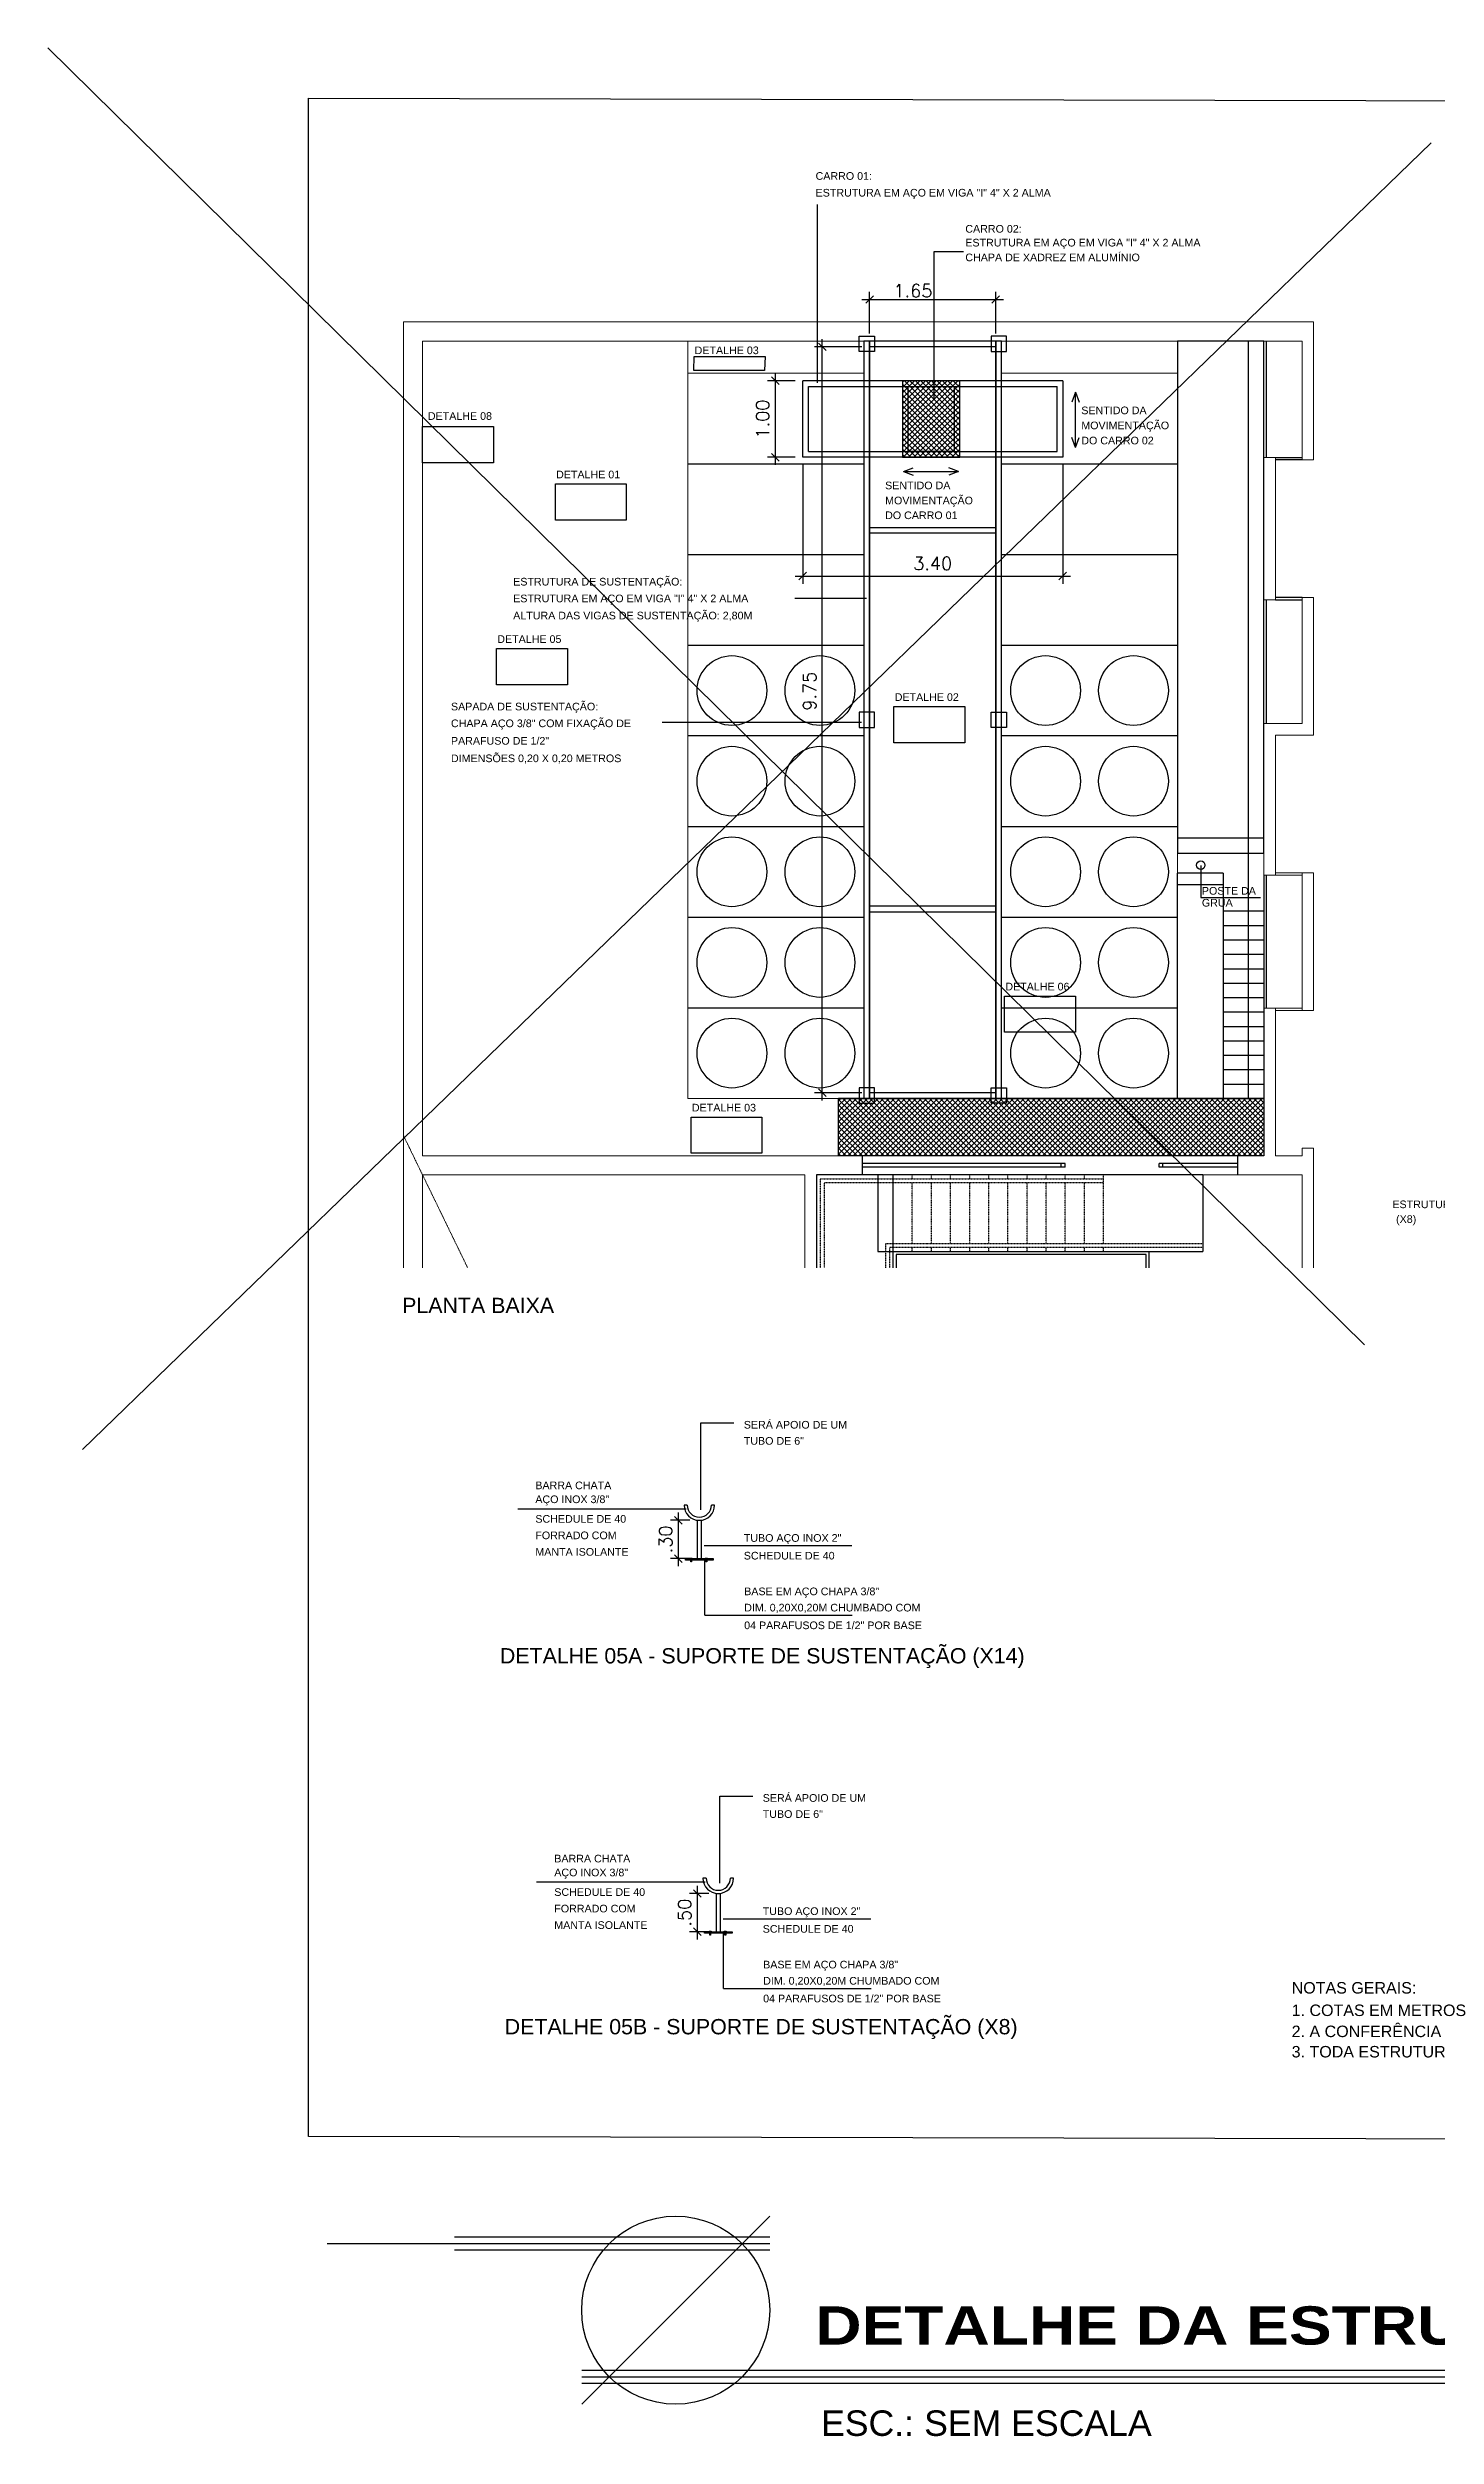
# Model space of a CAD drawing. Header units: millimetres. Extents: x -312439 to 477422, y -331570 to 212570.
# Drawn here: x -221525 to -112598, y -331570 to -144243 of the extents above; entities that cross this region are included whole.
import ezdxf

# ---------------------------------------------------------------- set-up
doc = ezdxf.new("R2010")
doc.units = ezdxf.units.MM
for name, pattern in [('CONTINU', [0]), ('DASHDOT', [25.4, 12.7, -6.35, 0, -6.35]), ('DASHED', [0.75, 0.5, -0.25])]:
    doc.linetypes.add(name, pattern=pattern)
doc.layers.add('0.1', color=8, linetype='Continuous', lineweight=13)
doc.layers.add('01', color=8, linetype='Continuous')
doc.layers.add('texto', color=1, linetype='Continuous')
doc.styles.add('ROMANS', font='romans.shx', dxfattribs={"height": 187.5})
doc.styles.add('SANSSERIFBOLD', font='sasb____.pfb', dxfattribs={"width": 1.2, "height": 0.6})
doc.styles.get("Standard").update_dxf_attribs({"font": 'arial.ttf'})
pattern_1 = [(45, (-6003031.42, -4044924), (-212.132034, 212.132034), []), (135, (-6003031.42, -4044924), (-212.132034, -212.132034), [])]

# ---------------------------------------------------------------- blocks, each defined once
blk = doc.blocks.new('_OBLIQUE')
at = {"color": 0, "linetype": 'ByBlock'}
blk.add_line((-0.5, -0.5), (0.5, 0.5), dxfattribs=at)
blk = doc.blocks.new('TITU-3')
at = {"layer": 'texto', "color": 1, "lineweight": -2}
for p, q in [((0.01475, 0.01143), (-0.03471, 0.01143)), ((0.01475, 0.01475), (-0.01475, -0.01475)), ((-0.03471, 0.01043), (-0.05471, 0.01043)), ((0.01475, 0.00943), (-0.03471, 0.00943)), ((-0.01475, -0.00943), (0.1213, -0.00943)), ((0.1413, -0.01043), (0.1213, -0.01043)), ((-0.01475, -0.01143), (0.1213, -0.01143))]:
    blk.add_line(p, q, dxfattribs=at)
at = {"layer": 'texto', "color": 7, "lineweight": -2}
for p, q in [((0.01475, 0.01043), (-0.03471, 0.01043)), ((-0.01475, -0.01043), (0.1213, -0.01043))]:
    blk.add_line(p, q, dxfattribs=at)
at = {"layer": 'texto', "color": 1, "lineweight": -2}
blk.add_circle((0, 0), 0.01475, dxfattribs=at)
at = {"layer": 'texto', "color": 4, "lineweight": -2}
blk.add_text('ESC.:', height=0.004, dxfattribs=at).set_placement((0.0228, -0.01972))
at = {"layer": 'texto', "color": 8, "lineweight": -2, "style": 'SANSSERIFBOLD', "width": 1.2}
blk.add_attdef('PLANTA--BAIXA', (0.0219, -0.0054), '', height=0.006, dxfattribs=at)
at = {"layer": 'texto', "color": 4, "lineweight": -2}
blk.add_attdef('0/0', (0.03898, -0.01972), '', height=0.004, dxfattribs=at)

msp = doc.modelspace()

# ---------------------------------------------------------------- hatches: boundary and pattern name
at = {"layer": '0.1', "linetype": 'CONTINU', "lineweight": -2}
h = msp.add_hatch(dxfattribs=at)
h.set_pattern_fill('_USER', color=5, scale=300, angle=45, double=1, pattern_type=0)
h.set_pattern_definition(pattern_1)
h.paths.add_polyline_path([(-150416.551, -176363.573), (-149966.551, -176363.573), (-149966.551, -170363.573), (-150416.551, -170363.573), (-154016.551, -170363.573), (-154466.551, -170363.573), (-154466.551, -176363.573), (-154016.551, -176363.573)])
h.paths.add_polyline_path([(-150416.551, -175913.573), (-154016.551, -175913.573), (-154016.551, -170813.573), (-150416.551, -170813.573)], flags=16)
h = msp.add_hatch(dxfattribs=at)
h.set_pattern_fill('_USER', color=5, scale=300, angle=45, double=1, pattern_type=0)
h.set_pattern_definition(pattern_1)
h.paths.add_polyline_path([(-150416.551, -170813.573), (-154016.551, -170813.573), (-154016.551, -175913.573), (-150416.551, -175913.573)])

# ---------------------------------------------------------------- linework, layer by layer
at = {"color": 7}
for p, q in [((-221524.931, -144243.308), (-118219.526, -245983.515)), ((-112992.024, -151705.915), (-218786.714, -254192.382))]:
    msp.add_line(p, q, dxfattribs=at)
at = {"layer": '0.1', "color": 7, "linetype": 'CONTINU', "lineweight": -2}
for p, q in [((-161147.656, -170517.472), (-161147.656, -156539.717)), ((-151993.872, -171724.485), (-151993.872, -160217.95)), ((-151993.872, -160217.95), (-149679.65, -160217.95)), ((-170835.538, -169554.18), (-170803.883, -168453.189)), ((-170803.883, -168453.189), (-165252.892, -168453.189)), ((-165252.892, -168453.189), (-165284.546, -169554.18)), ((-165284.546, -169554.18), (-170835.538, -169554.18)), ((-192118.956, -173950.069), (-186567.965, -173950.069)), ((-192118.956, -176786.825), (-192118.956, -173950.069)), ((-186567.965, -173950.069), (-186567.965, -176786.825)), ((-186567.965, -176786.825), (-192118.956, -176786.825)), ((-181703.664, -178456.239), (-176152.673, -178456.239)), ((-181703.664, -181292.995), (-181703.664, -178456.239)), ((-176152.673, -178456.239), (-176152.673, -181292.995)), ((-176152.673, -181292.995), (-181703.664, -181292.995)), ((-162926.127, -187401.742), (-157303.522, -187401.742)), ((-186314.223, -191365.478), (-180763.232, -191365.478)), ((-186314.223, -194202.235), (-186314.223, -191365.478)), ((-180763.232, -191365.478), (-180763.232, -194202.235)), ((-180763.232, -194202.235), (-186314.223, -194202.235)), ((-155136.954, -195915.093), (-149585.962, -195915.093)), ((-155136.954, -198751.85), (-155136.954, -195915.093)), ((-149585.962, -195915.093), (-149585.962, -198751.85)), ((-173326.038, -197144.035), (-157690.461, -197144.035)), ((-149585.962, -198751.85), (-155136.954, -198751.85)), ((-146455.295, -218620.018), (-140904.304, -218620.018)), ((-146455.295, -221456.775), (-146455.295, -218620.018)), ((-140904.304, -218620.018), (-140904.304, -221456.775)), ((-140904.304, -221456.775), (-146455.295, -221456.775)), ((-171048.595, -228114.449), (-165497.604, -228114.449)), ((-171048.595, -230951.206), (-171048.595, -228114.449)), ((-165497.604, -228114.449), (-165497.604, -230951.206)), ((-165497.604, -230951.206), (-171048.595, -230951.206)), ((-171359.346, -258534.603), (-171609.386, -258534.603)), ((-169209.386, -258534.603), (-169459.425, -258534.603)), ((-171492.262, -262734.603), (-169326.509, -262734.603)), ((-171492.262, -262853.916), (-171492.262, -262734.603)), ((-169326.509, -262853.916), (-171492.262, -262853.916)), ((-169326.509, -262734.603), (-169326.509, -262853.916)), ((-169872.53, -287803.766), (-170122.569, -287803.766)), ((-167722.569, -287803.766), (-167972.608, -287803.766)), ((-170005.446, -292003.766), (-167839.693, -292003.766)), ((-170005.446, -292123.079), (-170005.446, -292003.766)), ((-167839.693, -292123.079), (-170005.446, -292123.079)), ((-167839.693, -292003.766), (-167839.693, -292123.079))]:
    msp.add_line(p, q, dxfattribs=at)
at = {"layer": '0.1', "color": 8, "linetype": 'CONTINU', "lineweight": -2}
for p, q in [((-157648.956, -163985.968), (-146548.956, -163985.968)), ((-157048.956, -166648.807), (-157048.956, -163385.968)), ((-147148.956, -166648.807), (-147148.956, -163385.968)), ((-157648.956, -167698.807), (-161366.832, -167698.807)), ((-160766.832, -226798.807), (-160766.832, -167098.807)), ((-162898.956, -170363.573), (-165055.204, -170363.573)), ((-164455.204, -169763.573), (-164455.204, -176963.573)), ((-162898.956, -176363.573), (-165055.204, -176363.573)), ((-162298.956, -176963.573), (-162298.956, -186280.952)), ((-141898.956, -176963.573), (-141898.956, -186280.952)), ((-162898.956, -185680.952), (-141298.956, -185680.952)), ((-157648.956, -226198.807), (-161366.832, -226198.807)), ((-170296.846, -258923.819), (-170296.846, -252088.039)), ((-170296.846, -252088.039), (-167706.485, -252088.039)), ((-184658.003, -258830.859), (-171441.469, -258830.859)), ((-171159.386, -259734.603), (-172657.968, -259734.603)), ((-172057.968, -259134.603), (-172057.968, -263334.603)), ((-170018.839, -261717.068), (-158453.348, -261717.068)), ((-171159.386, -262734.603), (-172657.968, -262734.603)), ((-169987.977, -267179.505), (-169987.977, -262853.916)), ((-169987.977, -267179.505), (-158422.485, -267179.505)), ((-168810.03, -288192.982), (-168810.03, -281357.202)), ((-168810.03, -281357.202), (-166219.668, -281357.202)), ((-183171.187, -288100.022), (-169954.652, -288100.022)), ((-170571.152, -288403.766), (-170571.152, -292603.766)), ((-169672.569, -289003.766), (-171171.152, -289003.766)), ((-169672.569, -292003.766), (-171171.152, -292003.766)), ((-168532.023, -290986.231), (-156966.531, -290986.231)), ((-168501.16, -296448.668), (-168501.16, -292123.079)), ((-168501.16, -296448.668), (-156935.669, -296448.668))]:
    msp.add_line(p, q, dxfattribs=at)
at = {"layer": '0.1', "color": 9}
for p, q in [((-193618.956, -165748.807), (-193618.956, -239943.407)), ((-193618.956, -165748.807), (-122218.956, -165748.807)), ((-122218.956, -176548.807), (-122218.956, -165748.807)), ((-192118.956, -167248.807), (-192118.956, -231148.807)), ((-192118.956, -167248.807), (-123118.956, -167248.807)), ((-171298.956, -226648.807), (-171298.956, -167248.807)), ((-157498.956, -226648.807), (-157498.956, -167248.807)), ((-146698.956, -226648.807), (-146698.956, -167248.807)), ((-123118.956, -176548.807), (-123118.956, -167248.807)), ((-171298.956, -169768.807), (-157498.956, -169768.807)), ((-146698.956, -169768.807), (-132898.956, -169768.807)), ((-132898.956, -226648.807), (-132898.956, -169768.807)), ((-126118.956, -187528.807), (-126118.956, -176368.807)), ((-125218.956, -176368.807), (-126118.956, -176368.807)), ((-125218.956, -187528.807), (-125218.956, -176368.807)), ((-123118.956, -176548.807), (-122218.956, -176548.807)), ((-125218.956, -187528.807), (-126118.956, -187528.807)), ((-123118.956, -197248.807), (-123118.956, -187348.807)), ((-122218.956, -187348.807), (-123118.956, -187348.807)), ((-122218.956, -198148.807), (-122218.956, -187348.807)), ((-126118.956, -209128.807), (-126118.956, -197248.807)), ((-123118.956, -197248.807), (-126118.956, -197248.807)), ((-122218.956, -198148.807), (-125218.956, -198148.807)), ((-125218.956, -209128.807), (-125218.956, -198148.807)), ((-123118.956, -209128.807), (-126118.956, -209128.807)), ((-125218.956, -208948.807), (-122218.956, -208948.807)), ((-123118.956, -219748.807), (-123118.956, -208948.807)), ((-122218.956, -219748.807), (-122218.956, -208948.807)), ((-123118.956, -219568.807), (-126118.956, -219568.807)), ((-126118.956, -231148.807), (-126118.956, -219568.807)), ((-125218.956, -231148.807), (-125218.956, -219568.807)), ((-122218.956, -219748.807), (-125218.956, -219748.807)), ((-157498.956, -226648.807), (-171298.956, -226648.807)), ((-132898.956, -226648.807), (-146698.956, -226648.807)), ((-192118.956, -231148.807), (-126118.956, -231148.807)), ((-125218.956, -231148.807), (-123118.956, -231148.807)), ((-122218.956, -230548.807), (-123118.956, -230548.807)), ((-123118.956, -231148.807), (-123118.956, -230548.807)), ((-122218.956, -239943.407), (-122218.956, -230548.807)), ((-192118.956, -232648.807), (-162118.956, -232648.807)), ((-192118.956, -232648.807), (-192118.956, -239943.407)), ((-162118.956, -232648.807), (-162118.956, -239943.407)), ((-161218.956, -232648.807), (-161218.956, -239943.407)), ((-161218.956, -232648.807), (-123118.956, -232648.807)), ((-123118.956, -239943.407), (-123118.956, -232648.807))]:
    msp.add_line(p, q, dxfattribs=at)
at = {"layer": '0.1', "color": 3, "linetype": 'CONTINU', "lineweight": -2}
for p, q in [((-157873.956, -166873.807), (-156673.956, -166873.807)), ((-157873.956, -168073.807), (-157873.956, -166873.807)), ((-156673.956, -168073.807), (-157873.956, -168073.807)), ((-146698.956, -167248.807), (-157498.956, -167248.807)), ((-157498.956, -167248.807), (-157498.956, -226648.807)), ((-157048.956, -226648.807), (-157048.956, -167248.807)), ((-147148.956, -167698.807), (-157048.956, -167698.807)), ((-156673.956, -166873.807), (-156673.956, -168073.807)), ((-146323.956, -166873.807), (-147523.956, -166873.807)), ((-147523.956, -166873.807), (-147523.956, -168073.807)), ((-147523.956, -168073.807), (-146323.956, -168073.807)), ((-147148.956, -167248.807), (-147148.956, -226648.807)), ((-146698.956, -226648.807), (-146698.956, -167248.807)), ((-146323.956, -168073.807), (-146323.956, -166873.807)), ((-157048.956, -181873.807), (-147148.956, -181873.807)), ((-147148.956, -182323.807), (-157048.956, -182323.807)), ((-156673.956, -196348.807), (-157873.956, -196348.807)), ((-157873.956, -196348.807), (-157873.956, -197548.807)), ((-156673.956, -197548.807), (-156673.956, -196348.807)), ((-147523.956, -197548.807), (-147523.956, -196348.807)), ((-147523.956, -196348.807), (-146323.956, -196348.807)), ((-146323.956, -196348.807), (-146323.956, -197548.807)), ((-157873.956, -197548.807), (-156673.956, -197548.807)), ((-146323.956, -197548.807), (-147523.956, -197548.807)), ((-147148.956, -211573.807), (-157048.956, -211573.807)), ((-157048.956, -212023.807), (-147148.956, -212023.807)), ((-156673.956, -225823.807), (-157873.956, -225823.807)), ((-157873.956, -225823.807), (-157873.956, -227023.807)), ((-157498.956, -226648.807), (-146698.956, -226648.807)), ((-147148.956, -226198.807), (-157048.956, -226198.807)), ((-156673.956, -227023.807), (-156673.956, -225823.807)), ((-147523.956, -227023.807), (-147523.956, -225823.807)), ((-147523.956, -225823.807), (-146323.956, -225823.807)), ((-146323.956, -225823.807), (-146323.956, -227023.807)), ((-157873.956, -227023.807), (-156673.956, -227023.807)), ((-146323.956, -227023.807), (-147523.956, -227023.807))]:
    msp.add_line(p, q, dxfattribs=at)
at = {"layer": '0.1', "color": 9, "linetype": 'CONTINU', "lineweight": -2}
for p, q in [((-157048.956, -167248.807), (-157048.956, -226648.807)), ((-147148.956, -226648.807), (-147148.956, -167248.807)), ((-126118.956, -167248.807), (-132898.956, -167248.807)), ((-132898.956, -167248.807), (-132898.956, -207422.211)), ((-127318.956, -226648.807), (-127318.956, -167248.807)), ((-126118.956, -207422.211), (-126118.956, -167248.807)), ((-125938.956, -167248.807), (-125938.956, -176368.807)), ((-171298.956, -176878.807), (-157498.956, -176878.807)), ((-146698.956, -176878.807), (-132898.956, -176878.807)), ((-125218.956, -176368.807), (-123118.956, -176368.807)), ((-123118.956, -176548.807), (-125218.956, -176548.807)), ((-171298.956, -183988.807), (-157498.956, -183988.807)), ((-146698.956, -183988.807), (-132898.956, -183988.807)), ((-125938.956, -187528.807), (-125938.956, -197248.807)), ((-123118.956, -187348.807), (-125218.956, -187348.807)), ((-125218.956, -187528.807), (-123118.956, -187528.807)), ((-171298.956, -191098.807), (-157498.956, -191098.807)), ((-146698.956, -191098.807), (-132898.956, -191098.807)), ((-157498.956, -198208.807), (-171298.956, -198208.807)), ((-132898.956, -198208.807), (-146698.956, -198208.807)), ((-171298.956, -205318.807), (-157498.956, -205318.807)), ((-146698.956, -205318.807), (-132898.956, -205318.807)), ((-126118.956, -206222.211), (-132898.956, -206222.211)), ((-132898.956, -207422.211), (-126118.956, -207422.211)), ((-132898.956, -226648.807), (-132898.956, -208966.755)), ((-129309.772, -208966.755), (-132898.956, -208966.755)), ((-131077.285, -208379.021), (-131077.285, -210882.128)), ((-129309.772, -208966.755), (-129309.772, -226648.807)), ((-126118.956, -209128.807), (-126118.956, -231148.807)), ((-125938.956, -209128.807), (-125938.956, -219568.807)), ((-132898.956, -209866.755), (-129309.772, -209866.755)), ((-131077.285, -210882.128), (-126396.683, -210882.128)), ((-171298.956, -212428.807), (-157498.956, -212428.807)), ((-146698.956, -212428.807), (-132898.956, -212428.807)), ((-126118.956, -211948.807), (-129309.772, -211948.807)), ((-129309.772, -213079.576), (-126118.956, -213079.576)), ((-129309.772, -214210.345), (-126118.956, -214210.345)), ((-129309.772, -215341.114), (-126118.956, -215341.114)), ((-129309.772, -216471.884), (-126118.956, -216471.884)), ((-129309.772, -217602.653), (-126118.956, -217602.653)), ((-129309.772, -218733.422), (-126118.956, -218733.422)), ((-171298.956, -219538.807), (-157498.956, -219538.807)), ((-146698.956, -219538.807), (-132898.956, -219538.807)), ((-129309.772, -219864.191), (-126118.956, -219864.191)), ((-129309.772, -220994.961), (-126118.956, -220994.961)), ((-129309.772, -222125.73), (-126118.956, -222125.73)), ((-129309.772, -223256.499), (-126118.956, -223256.499)), ((-129309.772, -224387.268), (-126118.956, -224387.268)), ((-159478.956, -231148.807), (-159478.956, -226648.807)), ((-126118.956, -226648.807), (-159478.956, -226648.807)), ((-159478.956, -226648.807), (-126118.956, -226648.807)), ((-129309.772, -225518.038), (-126118.956, -225518.038)), ((-126118.956, -231148.807), (-159478.956, -231148.807)), ((-157618.956, -232648.807), (-157618.956, -231148.807)), ((-141718.732, -231748.807), (-157618.956, -231748.807)), ((-141718.732, -232048.807), (-157618.956, -232048.807)), ((-142018.956, -232048.807), (-142018.956, -231748.807)), ((-141718.732, -232048.807), (-141718.732, -231748.807)), ((-134338.956, -232048.807), (-134338.956, -231748.807)), ((-128158.956, -231748.807), (-134338.956, -231748.807)), ((-128158.956, -232048.807), (-134338.956, -232048.807)), ((-134038.732, -232048.807), (-134038.732, -231748.807)), ((-128158.956, -232648.807), (-128158.956, -231148.807)), ((-130899.811, -232648.807), (-161218.956, -232648.807)), ((-161218.956, -232648.807), (-161218.956, -239943.407)), ((-156399.811, -232648.807), (-156399.811, -238648.807)), ((-155199.811, -239943.407), (-155199.811, -232648.807)), ((-130899.811, -232648.807), (-130899.811, -238648.807)), ((-156399.811, -238648.807), (-130899.811, -238648.807)), ((-135358.956, -238888.807), (-154959.811, -238888.807)), ((-154959.811, -238888.807), (-154959.811, -239943.407)), ((-135358.956, -239943.407), (-135358.956, -238888.807)), ((-135118.956, -239943.407), (-135118.956, -238648.807))]:
    msp.add_line(p, q, dxfattribs=at)
at = {"layer": '0.1', "color": 5, "linetype": 'CONTINU', "lineweight": -2}
for p, q in [((-154016.551, -170813.573), (-150416.551, -170813.573)), ((-154400.699, -177480.249), (-153629.434, -177185.796)), ((-154400.699, -177480.249), (-150066.145, -177480.249)), ((-154400.699, -177480.249), (-153629.434, -177774.703)), ((-150066.145, -177480.249), (-150837.41, -177185.796)), ((-150066.145, -177480.249), (-150837.41, -177774.703))]:
    msp.add_line(p, q, dxfattribs=at)
at = {"layer": '0.1', "color": 6, "linetype": 'CONTINU', "lineweight": -2}
for p, q in [((-140894.819, -171259.084), (-141189.273, -172030.349)), ((-140894.819, -175593.638), (-140894.819, -171259.084)), ((-140894.819, -171259.084), (-140600.366, -172030.349)), ((-140894.819, -175593.638), (-141189.273, -174822.373)), ((-140894.819, -175593.638), (-140600.366, -174822.373))]:
    msp.add_line(p, q, dxfattribs=at)
at = {"layer": '0.1', "color": 9, "linetype": 'Continuous', "lineweight": -2}
for p, q in [((-159478.956, -226783.794), (-159343.969, -226648.807)), ((-159478.956, -227208.058), (-158919.705, -226648.807)), ((-159478.956, -227632.322), (-158495.441, -226648.807)), ((-159478.956, -228056.586), (-158071.177, -226648.807)), ((-159478.956, -228480.85), (-157646.913, -226648.807)), ((-159478.956, -228905.114), (-157222.649, -226648.807)), ((-159478.956, -229329.378), (-156798.385, -226648.807)), ((-159478.956, -229753.642), (-156374.121, -226648.807)), ((-159478.956, -230177.906), (-155949.857, -226648.807)), ((-159478.956, -230602.171), (-155525.592, -226648.807)), ((-159478.956, -231026.435), (-155101.328, -226648.807)), ((-159177.064, -231148.807), (-154677.064, -226648.807)), ((-154641.098, -231148.807), (-159141.098, -226648.807)), ((-158752.8, -231148.807), (-154252.8, -226648.807)), ((-154216.834, -231148.807), (-158716.834, -226648.807)), ((-158328.536, -231148.807), (-153828.536, -226648.807)), ((-153792.57, -231148.807), (-158292.57, -226648.807)), ((-157904.272, -231148.807), (-153404.272, -226648.807)), ((-153368.306, -231148.807), (-157868.306, -226648.807)), ((-157480.008, -231148.807), (-152980.008, -226648.807)), ((-152944.042, -231148.807), (-157444.042, -226648.807)), ((-157055.744, -231148.807), (-152555.744, -226648.807)), ((-152519.778, -231148.807), (-157019.778, -226648.807)), ((-156631.48, -231148.807), (-152131.48, -226648.807)), ((-152095.514, -231148.807), (-156595.514, -226648.807)), ((-156207.216, -231148.807), (-151707.216, -226648.807)), ((-151671.25, -231148.807), (-156171.25, -226648.807)), ((-155782.952, -231148.807), (-151282.952, -226648.807)), ((-151246.985, -231148.807), (-155746.985, -226648.807)), ((-155358.688, -231148.807), (-150858.688, -226648.807)), ((-150822.721, -231148.807), (-155322.721, -226648.807)), ((-154934.424, -231148.807), (-150434.424, -226648.807)), ((-150398.457, -231148.807), (-154898.457, -226648.807)), ((-154510.16, -231148.807), (-150010.16, -226648.807)), ((-150110.81, -231012.19), (-154474.193, -226648.807)), ((-154085.896, -231148.807), (-149585.896, -226648.807)), ((-150110.81, -230587.926), (-154049.929, -226648.807)), ((-153661.631, -231148.807), (-149161.631, -226648.807)), ((-150110.81, -230163.662), (-153625.665, -226648.807)), ((-153237.367, -231148.807), (-148737.367, -226648.807)), ((-150110.81, -229739.398), (-153201.401, -226648.807)), ((-152813.103, -231148.807), (-148313.103, -226648.807)), ((-150110.81, -229315.134), (-152777.137, -226648.807)), ((-152388.839, -231148.807), (-147888.839, -226648.807)), ((-150110.81, -228890.87), (-152352.873, -226648.807)), ((-151964.575, -231148.807), (-147464.575, -226648.807)), ((-150110.81, -228466.606), (-151928.609, -226648.807)), ((-151540.311, -231148.807), (-147040.311, -226648.807)), ((-150110.81, -228042.342), (-151504.345, -226648.807)), ((-151116.047, -231148.807), (-146616.047, -226648.807)), ((-150110.81, -227618.078), (-151080.081, -226648.807)), ((-150691.783, -231148.807), (-146191.783, -226648.807)), ((-150110.81, -227193.814), (-150655.817, -226648.807)), ((-150267.519, -231148.807), (-145767.519, -226648.807)), ((-150110.81, -226769.55), (-150231.553, -226648.807)), ((-149843.255, -231148.807), (-145343.255, -226648.807)), ((-146006.433, -230449.663), (-149807.289, -226648.807)), ((-149418.991, -231148.807), (-144918.991, -226648.807)), ((-145582.169, -230449.663), (-149383.024, -226648.807)), ((-148994.727, -231148.807), (-144494.727, -226648.807)), ((-145157.905, -230449.663), (-148958.76, -226648.807)), ((-144733.64, -230449.663), (-148534.496, -226648.807)), ((-144309.376, -230449.663), (-148110.232, -226648.807)), ((-147871.318, -230449.663), (-144070.463, -226648.807)), ((-143885.112, -230449.663), (-147685.968, -226648.807)), ((-147447.054, -230449.663), (-143646.199, -226648.807)), ((-143460.848, -230449.663), (-147261.704, -226648.807)), ((-147022.79, -230449.663), (-143221.934, -226648.807)), ((-143036.584, -230449.663), (-146837.44, -226648.807)), ((-146598.526, -230449.663), (-142797.67, -226648.807)), ((-142612.32, -230449.663), (-146413.176, -226648.807)), ((-146174.262, -230449.663), (-142373.406, -226648.807)), ((-141488.912, -231148.807), (-145988.912, -226648.807)), ((-145749.998, -230449.663), (-141949.142, -226648.807)), ((-141064.648, -231148.807), (-145564.648, -226648.807)), ((-145325.734, -230449.663), (-141524.878, -226648.807)), ((-140640.384, -231148.807), (-145140.384, -226648.807)), ((-144901.47, -230449.663), (-141100.614, -226648.807)), ((-140216.12, -231148.807), (-144716.12, -226648.807)), ((-144477.206, -230449.663), (-140676.35, -226648.807)), ((-139791.856, -231148.807), (-144291.856, -226648.807)), ((-144052.942, -230449.663), (-140252.086, -226648.807)), ((-139367.592, -231148.807), (-143867.592, -226648.807)), ((-143628.678, -230449.663), (-139827.822, -226648.807)), ((-138943.327, -231148.807), (-143443.327, -226648.807)), ((-143204.414, -230449.663), (-139403.558, -226648.807)), ((-138519.063, -231148.807), (-143019.063, -226648.807)), ((-142780.15, -230449.663), (-138979.294, -226648.807)), ((-138094.799, -231148.807), (-142594.799, -226648.807)), ((-142355.886, -230449.663), (-138555.03, -226648.807)), ((-137670.535, -231148.807), (-142170.535, -226648.807)), ((-141931.622, -230449.663), (-138130.766, -226648.807)), ((-137246.271, -231148.807), (-141746.271, -226648.807)), ((-141507.357, -230449.663), (-137706.502, -226648.807)), ((-136822.007, -231148.807), (-141322.007, -226648.807)), ((-141083.093, -230449.663), (-137282.238, -226648.807)), ((-136397.743, -231148.807), (-140897.743, -226648.807)), ((-140658.829, -230449.663), (-136857.973, -226648.807)), ((-135973.479, -231148.807), (-140473.479, -226648.807)), ((-140234.565, -230449.663), (-136433.709, -226648.807)), ((-135549.215, -231148.807), (-140049.215, -226648.807)), ((-139810.301, -230449.663), (-136009.445, -226648.807)), ((-139660.917, -231148.807), (-135160.917, -226648.807)), ((-135124.951, -231148.807), (-139624.951, -226648.807)), ((-139386.037, -230449.663), (-135585.181, -226648.807)), ((-139236.653, -231148.807), (-134736.653, -226648.807)), ((-134700.687, -231148.807), (-139200.687, -226648.807)), ((-138812.389, -231148.807), (-134312.389, -226648.807)), ((-134276.423, -231148.807), (-138776.423, -226648.807)), ((-138388.125, -231148.807), (-133888.125, -226648.807)), ((-133852.159, -231148.807), (-138352.159, -226648.807)), ((-137963.861, -231148.807), (-133463.861, -226648.807)), ((-133427.895, -231148.807), (-137927.895, -226648.807)), ((-137539.597, -231148.807), (-133039.597, -226648.807)), ((-133003.631, -231148.807), (-137503.631, -226648.807)), ((-137115.333, -231148.807), (-132615.333, -226648.807)), ((-132579.366, -231148.807), (-137079.366, -226648.807)), ((-136691.069, -231148.807), (-132191.069, -226648.807)), ((-132155.102, -231148.807), (-136655.102, -226648.807)), ((-136266.805, -231148.807), (-131766.805, -226648.807)), ((-131730.838, -231148.807), (-136230.838, -226648.807)), ((-135842.541, -231148.807), (-131342.541, -226648.807)), ((-131306.574, -231148.807), (-135806.574, -226648.807)), ((-135418.276, -231148.807), (-130918.276, -226648.807)), ((-130882.31, -231148.807), (-135382.31, -226648.807)), ((-134994.012, -231148.807), (-130494.012, -226648.807)), ((-130458.046, -231148.807), (-134958.046, -226648.807)), ((-134569.748, -231148.807), (-130069.748, -226648.807)), ((-130033.782, -231148.807), (-134533.782, -226648.807)), ((-134145.484, -231148.807), (-129645.484, -226648.807)), ((-129609.518, -231148.807), (-134109.518, -226648.807)), ((-133721.22, -231148.807), (-129221.22, -226648.807)), ((-129185.254, -231148.807), (-133685.254, -226648.807)), ((-133296.956, -231148.807), (-128796.956, -226648.807)), ((-128760.99, -231148.807), (-133260.99, -226648.807)), ((-128336.726, -231148.807), (-132836.726, -226648.807)), ((-127912.462, -231148.807), (-132412.462, -226648.807)), ((-127488.198, -231148.807), (-131988.198, -226648.807)), ((-128894.391, -229318.35), (-131563.934, -226648.807)), ((-128894.391, -228894.086), (-131139.669, -226648.807)), ((-128894.391, -228469.822), (-130715.405, -226648.807)), ((-128894.391, -228045.558), (-130291.141, -226648.807)), ((-128894.391, -227621.293), (-129866.877, -226648.807)), ((-128894.391, -227197.029), (-129442.613, -226648.807)), ((-128558.399, -227108.757), (-129018.349, -226648.807)), ((-128894.391, -228019.034), (-127524.164, -226648.807)), ((-128894.391, -228443.298), (-127099.9, -226648.807)), ((-128894.391, -228867.562), (-126675.636, -226648.807)), ((-128894.391, -229291.826), (-126251.372, -226648.807)), ((-128832.642, -227108.757), (-128372.692, -226648.807)), ((-128267.174, -226975.718), (-128594.085, -226648.807)), ((-128267.174, -226967.553), (-127948.428, -226648.807)), ((-126118.956, -228699.672), (-128169.821, -226648.807)), ((-126118.956, -228275.408), (-127745.557, -226648.807)), ((-126118.956, -227851.144), (-127321.293, -226648.807)), ((-126118.956, -227426.879), (-126897.029, -226648.807)), ((-126118.956, -227002.615), (-126472.765, -226648.807)), ((-155065.362, -231148.807), (-159478.956, -226735.213)), ((-155489.626, -231148.807), (-159478.956, -227159.477)), ((-155913.89, -231148.807), (-159478.956, -227583.741)), ((-156338.154, -231148.807), (-159478.956, -228008.005)), ((-156762.418, -231148.807), (-159478.956, -228432.269)), ((-146430.697, -230449.663), (-150110.81, -226769.55)), ((-146854.961, -230449.663), (-150110.81, -227193.814)), ((-147279.225, -230449.663), (-150110.81, -227618.078)), ((-147703.489, -230449.663), (-150110.81, -228042.342)), ((-147830.561, -230746.855), (-150110.81, -228466.606)), ((-132872.692, -231148.807), (-128894.391, -227170.505)), ((-132448.428, -231148.807), (-128894.391, -227594.769)), ((-132024.164, -231148.807), (-128894.391, -228019.034)), ((-131599.9, -231148.807), (-128894.391, -228443.298)), ((-128894.391, -227170.505), (-128832.642, -227108.757)), ((-128894.391, -227594.769), (-128408.378, -227108.757)), ((-126118.956, -229972.464), (-128894.391, -227197.029)), ((-126118.956, -230396.728), (-128894.391, -227621.293)), ((-126118.956, -230820.992), (-128894.391, -228045.558)), ((-126215.405, -231148.807), (-128894.391, -228469.822)), ((-128837.181, -229658.88), (-126118.956, -226940.655)), ((-126118.956, -229548.2), (-128558.399, -227108.757)), ((-128412.917, -229658.88), (-126118.956, -227364.919)), ((-128408.378, -227108.757), (-128267.174, -226967.553)), ((-126118.956, -229123.936), (-128267.174, -226975.718)), ((-128267.174, -229937.401), (-126118.956, -227789.183)), ((-128267.174, -230361.665), (-126118.956, -228213.448)), ((-157186.682, -231148.807), (-159478.956, -228856.533)), ((-157610.947, -231148.807), (-159478.956, -229280.797)), ((-158035.211, -231148.807), (-159478.956, -229705.061)), ((-158459.475, -231148.807), (-159478.956, -230129.325)), ((-148254.825, -230746.855), (-150110.81, -228890.87)), ((-148679.089, -230746.855), (-150110.81, -229315.134)), ((-148701.401, -231148.807), (-150110.81, -229739.398)), ((-149125.665, -231148.807), (-150110.81, -230163.662)), ((-131175.636, -231148.807), (-128894.391, -228867.562)), ((-130751.372, -231148.807), (-128894.391, -229291.826)), ((-130327.108, -231148.807), (-128837.181, -229658.88)), ((-129902.844, -231148.807), (-128412.917, -229658.88)), ((-129478.58, -231148.807), (-128267.174, -229937.401)), ((-129054.315, -231148.807), (-128267.174, -230361.665)), ((-126639.669, -231148.807), (-128894.391, -228894.086)), ((-128553.86, -229658.88), (-128894.391, -229318.35)), ((-128267.174, -229945.566), (-128553.86, -229658.88)), ((-128267.174, -230785.929), (-126118.956, -228637.712)), ((-127063.934, -231148.807), (-128267.174, -229945.566)), ((-128205.787, -231148.807), (-126118.956, -229061.976)), ((-127781.523, -231148.807), (-126118.956, -229486.24)), ((-127357.259, -231148.807), (-126118.956, -229910.504)), ((-126932.995, -231148.807), (-126118.956, -230334.768)), ((-158883.739, -231148.807), (-159478.956, -230553.589)), ((-159308.003, -231148.807), (-159478.956, -230977.853)), ((-149549.929, -231148.807), (-150110.81, -230587.926)), ((-149974.193, -231148.807), (-150110.81, -231012.19)), ((-148277.137, -231148.807), (-148679.089, -230746.855)), ((-148570.463, -231148.807), (-148168.511, -230746.855)), ((-147852.873, -231148.807), (-148254.825, -230746.855)), ((-148168.511, -230746.855), (-147871.318, -230449.663)), ((-148146.199, -231148.807), (-147744.247, -230746.855)), ((-147428.609, -231148.807), (-147830.561, -230746.855)), ((-147744.247, -230746.855), (-147447.054, -230449.663)), ((-147721.934, -231148.807), (-147319.983, -230746.855)), ((-147406.296, -230746.855), (-147703.489, -230449.663)), ((-147004.345, -231148.807), (-147406.296, -230746.855)), ((-147319.983, -230746.855), (-147022.79, -230449.663)), ((-147297.67, -231148.807), (-146895.719, -230746.855)), ((-146982.032, -230746.855), (-147279.225, -230449.663)), ((-146580.081, -231148.807), (-146982.032, -230746.855)), ((-146895.719, -230746.855), (-146598.526, -230449.663)), ((-146873.406, -231148.807), (-146471.455, -230746.855)), ((-146557.768, -230746.855), (-146854.961, -230449.663)), ((-146155.817, -231148.807), (-146557.768, -230746.855)), ((-146471.455, -230746.855), (-146174.262, -230449.663)), ((-146449.142, -231148.807), (-146047.191, -230746.855)), ((-146133.504, -230746.855), (-146430.697, -230449.663)), ((-145731.553, -231148.807), (-146133.504, -230746.855)), ((-146047.191, -230746.855), (-145749.998, -230449.663)), ((-146024.878, -231148.807), (-145622.927, -230746.855)), ((-145709.24, -230746.855), (-146006.433, -230449.663)), ((-145307.289, -231148.807), (-145709.24, -230746.855)), ((-145622.927, -230746.855), (-145325.734, -230449.663)), ((-145600.614, -231148.807), (-145198.662, -230746.855)), ((-145284.976, -230746.855), (-145582.169, -230449.663)), ((-144883.024, -231148.807), (-145284.976, -230746.855)), ((-145198.662, -230746.855), (-144901.47, -230449.663)), ((-145176.35, -231148.807), (-144774.398, -230746.855)), ((-144860.712, -230746.855), (-145157.905, -230449.663)), ((-144458.76, -231148.807), (-144860.712, -230746.855)), ((-144774.398, -230746.855), (-144477.206, -230449.663)), ((-144752.086, -231148.807), (-144350.134, -230746.855)), ((-144436.448, -230746.855), (-144733.64, -230449.663)), ((-144034.496, -231148.807), (-144436.448, -230746.855)), ((-144350.134, -230746.855), (-144052.942, -230449.663)), ((-144327.822, -231148.807), (-143925.87, -230746.855)), ((-144012.184, -230746.855), (-144309.376, -230449.663)), ((-143610.232, -231148.807), (-144012.184, -230746.855)), ((-143925.87, -230746.855), (-143628.678, -230449.663)), ((-143903.558, -231148.807), (-143501.606, -230746.855)), ((-143587.92, -230746.855), (-143885.112, -230449.663)), ((-143185.968, -231148.807), (-143587.92, -230746.855)), ((-143501.606, -230746.855), (-143204.414, -230449.663)), ((-143479.294, -231148.807), (-142780.15, -230449.663)), ((-143163.656, -230746.855), (-143460.848, -230449.663)), ((-142761.704, -231148.807), (-143163.656, -230746.855)), ((-143055.03, -231148.807), (-142355.886, -230449.663)), ((-142739.392, -230746.855), (-143036.584, -230449.663)), ((-142337.44, -231148.807), (-142739.392, -230746.855)), ((-142630.766, -231148.807), (-141931.622, -230449.663)), ((-142315.128, -230746.855), (-142612.32, -230449.663)), ((-141913.176, -231148.807), (-142315.128, -230746.855)), ((-142206.502, -231148.807), (-141507.357, -230449.663)), ((-141782.238, -231148.807), (-141083.093, -230449.663)), ((-141357.973, -231148.807), (-140658.829, -230449.663)), ((-140933.709, -231148.807), (-140234.565, -230449.663)), ((-140509.445, -231148.807), (-139810.301, -230449.663)), ((-140085.181, -231148.807), (-139386.037, -230449.663)), ((-128630.051, -231148.807), (-128267.174, -230785.929)), ((-126508.731, -231148.807), (-126118.956, -230759.032))]:
    msp.add_line(p, q, dxfattribs=at)
at = {"layer": '0.1', "color": 9, "linetype": 'DASHDOT', "ltscale": 0.5}
msp.add_line((-193619.388, -229558.375), (-188577.363, -239943.407), dxfattribs=at)
at = {"layer": '0.1', "color": 9, "linetype": 'DASHED', "lineweight": -2, "ltscale": 0.25}
for p, q in [((-160918.956, -232948.807), (-160918.956, -239943.407)), ((-160918.956, -232948.807), (-138699.811, -232948.807)), ((-160618.956, -233248.807), (-160618.956, -239943.407)), ((-160618.956, -233248.807), (-138699.811, -233248.807)), ((-155199.811, -232948.807), (-155199.811, -232648.807)), ((-155199.811, -238048.807), (-155199.811, -233248.807)), ((-153699.811, -232948.807), (-153699.811, -232648.807)), ((-153699.811, -238048.807), (-153699.811, -233248.807)), ((-152199.811, -232948.807), (-152199.811, -232648.807)), ((-152199.811, -238048.807), (-152199.811, -233248.807)), ((-150699.811, -232948.807), (-150699.811, -232648.807)), ((-150699.811, -238048.807), (-150699.811, -233248.807)), ((-149199.811, -232948.807), (-149199.811, -232648.807)), ((-149199.811, -238048.807), (-149199.811, -233248.807)), ((-147699.811, -232948.807), (-147699.811, -232648.807)), ((-147699.811, -238048.807), (-147699.811, -233248.807)), ((-146199.811, -232948.807), (-146199.811, -232648.807)), ((-146199.811, -238048.807), (-146199.811, -233248.807)), ((-144699.811, -232948.807), (-144699.811, -232648.807)), ((-144699.811, -238048.807), (-144699.811, -233248.807)), ((-143199.811, -232948.807), (-143199.811, -232648.807)), ((-143199.811, -238048.807), (-143199.811, -233248.807)), ((-141699.811, -232948.807), (-141699.811, -232648.807)), ((-141699.811, -238048.807), (-141699.811, -233248.807)), ((-140199.811, -232948.807), (-140199.811, -232648.807)), ((-140199.811, -238048.807), (-140199.811, -233248.807)), ((-138699.811, -238048.807), (-138699.811, -232648.807)), ((-130899.811, -232648.807), (-130899.811, -238648.807)), ((-130899.811, -238048.807), (-155799.811, -238048.807)), ((-155799.811, -238048.807), (-155799.811, -239943.407)), ((-130899.811, -238348.807), (-155499.811, -238348.807)), ((-155499.811, -238348.807), (-155499.811, -239943.407)), ((-155199.811, -238648.807), (-155199.811, -238348.807)), ((-153699.811, -238648.807), (-153699.811, -238348.807)), ((-152199.811, -238648.807), (-152199.811, -238348.807)), ((-150699.811, -238648.807), (-150699.811, -238348.807)), ((-149199.811, -238648.807), (-149199.811, -238348.807)), ((-147699.811, -238648.807), (-147699.811, -238348.807)), ((-146199.811, -238648.807), (-146199.811, -238348.807)), ((-144699.811, -238648.807), (-144699.811, -238348.807)), ((-143199.811, -238648.807), (-143199.811, -238348.807)), ((-141699.811, -238648.807), (-141699.811, -238348.807)), ((-140199.811, -238648.807), (-140199.811, -238348.807)), ((-138699.811, -238648.807), (-138699.811, -238348.807)), ((-135118.956, -238648.807), (-130899.811, -238648.807))]:
    msp.add_line(p, q, dxfattribs=at)
at = {"layer": '0.1', "color": 6, "linetype": 'CONTINU', "lineweight": -2}
for points in [[(-141898.956, -170363.573), (-162298.956, -170363.573)], [(-141898.956, -170363.573), (-141898.956, -176363.573), (-162298.956, -176363.573), (-162298.956, -170363.573)], [(-161848.956, -170813.573), (-142348.956, -170813.573)], [(-161848.956, -175913.573), (-161848.956, -170813.573)], [(-142348.956, -175913.573), (-142348.956, -170813.573)], [(-161848.956, -175913.573), (-142348.956, -175913.573)]]:
    msp.add_lwpolyline(points, dxfattribs=at)
at = {"layer": '0.1', "color": 5, "linetype": 'CONTINU', "lineweight": -2}
for points in [[(-149966.551, -170363.573), (-154466.551, -170363.573), (-154466.551, -176363.573), (-149966.551, -176363.573)], [(-149966.551, -176363.573), (-149966.551, -170363.573)], [(-150416.551, -170813.573), (-150416.551, -175913.573), (-154016.551, -175913.573)], [(-154016.551, -175913.573), (-154016.551, -170813.573)]]:
    msp.add_lwpolyline(points, dxfattribs=at)
at = {"layer": '0.1', "color": 7, "linetype": 'CONTINU', "lineweight": -2}
for points in [[(-170559.386, -262734.603), (-170559.386, -259734.603), (-170259.386, -259734.603), (-170259.386, -262734.603)], [(-171122.526, -262734.603), (-171122.526, -262693.605), (-170964.085, -262693.605), (-170964.085, -262734.603)], [(-171010.32, -262734.603), (-171010.32, -262999.66), (-171076.291, -262999.66), (-171076.291, -262734.603)], [(-169938.517, -262734.603), (-169938.517, -262693.605), (-169780.076, -262693.605), (-169780.076, -262734.603)], [(-169826.311, -262734.603), (-169826.311, -262999.66), (-169892.282, -262999.66), (-169892.282, -262734.603)], [(-169072.569, -292003.766), (-169072.569, -289003.766), (-168772.569, -289003.766), (-168772.569, -292003.766)], [(-169635.71, -292003.766), (-169635.71, -291962.768), (-169477.269, -291962.768), (-169477.269, -292003.766)], [(-169523.504, -292003.766), (-169523.504, -292268.823), (-169589.474, -292268.823), (-169589.474, -292003.766)], [(-168451.701, -292003.766), (-168451.701, -291962.768), (-168293.26, -291962.768), (-168293.26, -292003.766)], [(-168339.495, -292003.766), (-168339.495, -292268.823), (-168405.465, -292268.823), (-168405.465, -292003.766)]]:
    msp.add_lwpolyline(points, dxfattribs=at)
at = {"layer": '0.1', "color": 9, "linetype": 'CONTINU', "lineweight": -2}
for centre, radius in [((-167848.956, -194653.807), 2734.772), ((-160948.956, -194653.807), 2734.772), ((-143248.956, -194653.807), 2734.772), ((-136348.956, -194653.807), 2734.772), ((-167848.956, -201763.807), 2734.772), ((-160948.956, -201763.807), 2734.772), ((-143248.956, -201763.807), 2734.772), ((-136348.956, -201763.807), 2734.772), ((-167848.956, -208873.807), 2734.772), ((-160948.956, -208873.807), 2734.772), ((-143248.956, -208873.807), 2734.772), ((-136348.956, -208873.807), 2734.772), ((-131068.743, -208348.807), 329.787), ((-167848.956, -215983.807), 2734.772), ((-160948.956, -215983.807), 2734.772), ((-143248.956, -215983.807), 2734.772), ((-136348.956, -215983.807), 2734.772), ((-167848.956, -223093.807), 2734.772), ((-160948.956, -223093.807), 2734.772), ((-143248.956, -223093.807), 2734.772), ((-136348.956, -223093.807), 2734.772)]:
    msp.add_circle(centre, radius, dxfattribs=at)
at = {"layer": '0.1', "color": 7, "linetype": 'CONTINU', "lineweight": -2}
for centre, radius in [((-170409.386, -258534.603), 1200), ((-170409.386, -258534.603), 949.961), ((-168922.569, -287803.766), 1200), ((-168922.569, -287803.766), 949.961)]:
    msp.add_arc(centre, radius, 180, 0, dxfattribs=at)
at = {"layer": '01', "color": 7, "lineweight": -2}
msp.add_lwpolyline([(-201077.976, -148184.737), (35927.774, -148711.868), (35927.774, -308582.968), (-201077.976, -308055.837)], close=True, dxfattribs=at)

# ---------------------------------------------------------------- block references
at = {"layer": '0.1', "color": 8, "linetype": 'CONTINU', "lineweight": -2, "xscale": 600, "yscale": 600, "zscale": 600}
for p, rotation in [((-157048.956, -163985.968), 180), ((-160766.832, -167698.807), 90), ((-164455.204, -170363.573), 90), ((-164455.204, -176363.573), 270), ((-162298.956, -185680.952), 180), ((-160766.832, -226198.807), 270), ((-172057.968, -259734.603), 270), ((-172057.968, -262734.603), 90), ((-170571.152, -289003.766), 270), ((-170571.152, -292003.766), 90)]:
    msp.add_blockref('_OBLIQUE', p, dxfattribs=dict(at, rotation=rotation))
for p in [(-147148.956, -163985.968), (-141898.956, -185680.952)]:
    msp.add_blockref('_OBLIQUE', p, dxfattribs=at)
at = {"layer": '0.1', "color": 8, "linetype": 'CONTINU', "lineweight": -2, "xscale": 500000, "yscale": 500000, "zscale": 500000}
msp.add_blockref('TITU-3', (-172262.195, -321683.782), dxfattribs=at).add_auto_attribs({'PLANTA--BAIXA': 'DETALHE DA ESTRUTURA NO CHILLER', '0/0': 'SEM ESCALA'})

# ---------------------------------------------------------------- texts
at = {"layer": '0.1', "color": 7, "text_generation_flag": 6}
for s, p in [('CARRO 01:', (-161288.796, -154597.293)), ('ESTRUTURA EM AÇO EM VIGA "I" 4" X 2 ALMA', (-161288.796, -155912.542)), ('CARRO 02:', (-149541.536, -158744.274)), ('ESTRUTURA EM AÇO EM VIGA "I" 4" X 2 ALMA', (-149541.536, -159827.419)), ('CHAPA DE XADREZ EM ALUMÍNIO', (-149541.536, -160984.792)), ('DETALHE 03', (-170779.615, -168272.752)), ('DETALHE 08', (-191705.317, -173425.993)), ('SENTIDO DA ', (-140443.349, -172983.716)), ('MOVIMENTAÇÃO', (-140443.349, -174163.585)), ('DO CARRO 02', (-140443.349, -175347.904)), ('DETALHE 01', (-181647.741, -178011.603)), ('SENTIDO DA ', (-155834.663, -178870.324)), ('MOVIMENTAÇÃO', (-155834.663, -180050.193)), ('DO CARRO 01', (-155834.663, -181209.841)), ('ESTRUTURA DE SUSTENTAÇÃO:', (-185012.734, -186418.069)), ('ESTRUTURA EM AÇO EM VIGA "I" 4" X 2 ALMA', (-185012.734, -187733.318)), ('ALTURA DAS VIGAS DE SUSTENTAÇÃO: 2,80M', (-185012.734, -189074.335)), ('DETALHE 05', (-186258.301, -190920.843)), ('SAPADA DE SUSTENTAÇÃO:', (-189893.664, -196212.455)), ('DETALHE 02', (-155081.031, -195470.458)), ('CHAPA AÇO 3/8" COM FIXAÇÃO DE ', (-189893.664, -197527.704)), ('PARAFUSO DE 1/2"', (-189893.664, -198900.346)), ('DIMENSÕES 0,20 X 0,20 METROS', (-189893.664, -200272.991)), ('DETALHE 06', (-146399.373, -218175.383)), ('DETALHE 03', (-170992.673, -227669.814)), ('ESTRUTURA EM AÇO EM VIGA "I" 4" X 2 ALMA', (-116036.215, -235252.003)), ('(X8)', (-115748.956, -236409.631)), ('SERÁ APOIO DE UM ', (-166920.948, -252539.923)), ('TUBO DE 6"', (-166920.948, -253804.121)), ('AÇO INOX 3/8"', (-183274.179, -258385.338)), ('BARRA CHATA', (-183274.179, -257295.322)), ('SCHEDULE DE 40', (-183274.179, -259921.645)), ('FORRADO COM ', (-183274.179, -261215.941)), ('MANTA ISOLANTE', (-183274.179, -262510.241)), ('TUBO AÇO INOX 2"', (-166920.948, -261419.422)), ('SCHEDULE DE 40', (-166920.948, -262807.853)), ('BASE EM AÇO CHAPA 3/8" ', (-166890.086, -265609.139)), ('04 PARAFUSOS DE 1/2" POR BASE', (-166890.086, -268270.29)), ('DIM. 0,20X0,20M CHUMBADO COM', (-166890.086, -266881.86)), ('TUBO DE 6"', (-165434.132, -283073.284)), ('SERÁ APOIO DE UM ', (-165434.132, -281809.085)), ('BARRA CHATA', (-181787.363, -286564.485)), ('AÇO INOX 3/8"', (-181787.363, -287654.501)), ('SCHEDULE DE 40', (-181787.363, -289190.808)), ('FORRADO COM ', (-181787.363, -290485.104)), ('TUBO AÇO INOX 2"', (-165434.132, -290688.585)), ('MANTA ISOLANTE', (-181787.363, -291779.404)), ('SCHEDULE DE 40', (-165434.132, -292077.016)), ('BASE EM AÇO CHAPA 3/8" ', (-165403.269, -294878.302)), ('DIM. 0,20X0,20M CHUMBADO COM', (-165403.269, -296151.022)), ('04 PARAFUSOS DE 1/2" POR BASE', (-165403.269, -297539.453))]:
    msp.add_text(s, height=600, rotation=180, dxfattribs=at).set_placement(p)
at = {"layer": '0.1', "color": 9, "text_generation_flag": 6}
for s, p in [('GRUA', (-130983.574, -211599.563)), ('POSTE DA', (-130983.574, -210664.349))]:
    msp.add_text(s, height=600, rotation=180, dxfattribs=at).set_placement(p)
at = {"layer": '0.1', "color": 7}
for s, height, p in [('PLANTA BAIXA', 1200, (-193724.778, -243481.696)), ('DETALHE 05A - SUPORTE DE SUSTENTAÇÃO (X14)', 1200, (-186056.173, -270959.071)), ('NOTAS GERAIS:', 900, (-123939.26, -296851.887)), ('1. COTAS EM METROS', 900, (-123939.26, -298612.938)), ('DETALHE 05B - SUPORTE DE SUSTENTAÇÃO (X8)', 1200, (-185675.23, -300048.043)), ('2. A CONFERÊNCIA DAS MEDIDAS NO LOCAL SÃO DE RESPONSABILIDADE DO EXECUTOR.', 900, (-123939.26, -300266.464)), ('3. TODA ESTRUTURA DEVERÁ RECEBER LIMPEZA, PREPARAÇÃO PARA RECEBER A PINTURA EM ALCATRÃO DA MARCA INTERNACIONAL OU SIMILAR DE QUALIDADE IGUAL OU SUPERIOR.', 900, (-123939.26, -301862.16))]:
    msp.add_text(s, height=height, dxfattribs=at).set_placement(p)
at = {"layer": '0.1', "color": 7, "linetype": 'CONTINU', "lineweight": -2, "char_height": 1020, "attachment_point": 5, "style": 'ROMANS'}
for s, insert in [('\\A1;1.65', (-153650.804, -163296.807)), ('\\A1;3.40', (-152098.956, -184690.952))]:
    msp.add_mtext(s, dxfattribs=dict(at, insert=insert))
at = {"layer": '0.1', "color": 7, "linetype": 'CONTINU', "lineweight": -2, "char_height": 1020, "attachment_point": 5, "rotation": 90, "style": 'ROMANS'}
for s, insert in [('\\A1;1.00', (-165445.204, -173363.573)), ('\\A1;9.75', (-161756.832, -194705.299)), ('\\A1;.30', (-173047.968, -261234.603)), ('\\A1;.50', (-171561.152, -290503.766))]:
    msp.add_mtext(s, dxfattribs=dict(at, insert=insert))

doc.saveas('drawing.dxf')
